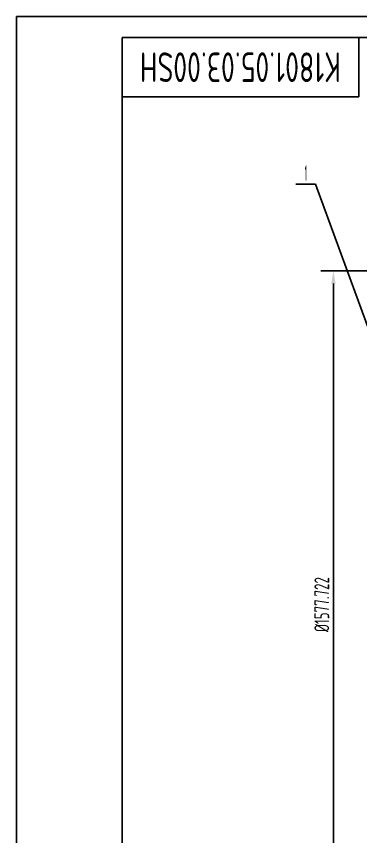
# Model space of a CAD drawing. Header units: millimetres. Extents: x 0 to 4200, y -116 to 2970.
# Drawn here: x 0 to 814, y 1031 to 2970 of the extents above; entities that cross this region are included whole.
import ezdxf
from ezdxf.enums import TextEntityAlignment as Align

# ---------------------------------------------------------------- set-up
doc = ezdxf.new("R2010")
doc.units = ezdxf.units.MM
doc.header["$LTSCALE"] = 100
doc.header["$MEASUREMENT"] = 0
doc.linetypes.add('F', pattern=[0.75, 0.5, -0.25])
for name, color, linetype in [('01', 7, 'Continuous'), ('02', 1, 'Continuous'), ('04', 2, 'F'), ('08', 1, 'Continuous'), ('11', 3, 'Continuous')]:
    doc.layers.add(name, color=color, linetype=linetype)
doc.styles.get("Standard").update_dxf_attribs({"font": 'isocp', "width": 0.707, "bigfont": 'intecad.shx'})
doc.dimstyles.new('INTE', dxfattribs={"dimscale": 10, "dimtxt": 3.5, "dimasz": 3, "dimexe": 3, "dimexo": 0, "dimgap": 1, "dimtad": 1, "dimdec": 3, "dimdsep": 46, "dimtxsty": 'Standard', "dimcen": 0, "dimclrd": 1, "dimclre": 1, "dimclrt": 3, "dimaunit": 1, "dimadec": 0, "dimazin": 0, "dimtfac": 1, "dimtdec": 3, "dimtmove": 0, "dimatfit": 0, "dimfxl": 1, "dimarcsym": 0})

# ---------------------------------------------------------------- blocks, each defined once
blk = doc.blocks.new('*D6')
at = {"layer": '08', "color": 1, "lineweight": -2}
for p, q in [((1430.9, 2368.6), (719.9, 2368.6)), ((749.9, 820.9), (749.9, 2338.6)), ((1430.9, 790.9), (719.9, 790.9))]:
    blk.add_line(p, q, dxfattribs=at)
at = {"layer": '08', "color": 1}
for points in [[(744.9, 2338.6), (754.9, 2338.6), (749.9, 2368.6)], [(744.9, 820.9), (754.9, 820.9), (749.9, 790.9)]]:
    blk.add_solid(points, dxfattribs=at)
at = {"layer": 'DEFPOINTS', "color": 0}
for p in [(749.9, 2368.6), (1430.9, 2368.6), (1430.9, 790.9)]:
    blk.add_point(p, dxfattribs=at)
at = {"layer": '08', "color": 3, "insert": (722.4, 1579.8), "char_height": 35, "attachment_point": 5, "rotation": 90}
blk.add_mtext('%%c1577.722', dxfattribs=at)
blk = doc.blocks.new('*U20', base_point=(251.96, 168.31))
at = {"layer": '01'}
for p, q in [((251.96, 168.31), (251.96, 182.31)), ((195.96, 168.31), (251.96, 168.31))]:
    blk.add_line(p, q, dxfattribs=at)
blk = doc.blocks.new('*U21')
at = {"layer": '04'}
blk.add_blockref('*U20', (0, 0), dxfattribs=at)
blk = doc.blocks.new('*U22')
at = {"layer": '01'}
for points in [[(415, 292), (25, 292)], [(25, 292), (25, 5)]]:
    blk.add_lwpolyline(points, dxfattribs=at)
at = {"layer": '02'}
for points in [[(420, 297), (0, 297)], [(0, 297), (0, 0)]]:
    blk.add_lwpolyline(points, dxfattribs=at)

msp = doc.modelspace()

# ---------------------------------------------------------------- linework, layer by layer
at = {"layer": '02'}
for p, q in [((707.8448, 2573.446), (661.3448, 2573.446)), ((1095.2792, 1511.6392), (707.8448, 2573.446))]:
    msp.add_line(p, q, dxfattribs=at)

# ---------------------------------------------------------------- block references
at = {"layer": '02', "xscale": 10, "yscale": 10, "zscale": 10}
msp.add_blockref('*U22', (0, 0), dxfattribs=at)
at = {"layer": '02', "xscale": 10, "yscale": 10}
msp.add_blockref('*U21', (810, 2780), dxfattribs=at)

# ---------------------------------------------------------------- texts
at = {"layer": '11', "width": 0.696129}
msp.add_text('K1801.05.03.00SH', height=70, rotation=180, dxfattribs=at).set_placement((767.6757, 2885), (292.3243, 2885), align=Align.FIT)
at = {"layer": '11', "width": 0.404}
msp.add_text('1', height=37.1231, dxfattribs=at).set_placement((681.9702, 2580.946), (687.2194, 2580.946), align=Align.FIT)

# ---------------------------------------------------------------- dimensions: what is measured, and where the dimension line sits
at = {"layer": '08'}
dim = msp.add_linear_dim(base=(749.9378, 2368.6395), p1=(1430.8609, 790.9176), p2=(1430.8609, 2368.6395), angle=90, text='%%c1577.722', dimstyle='INTE', dxfattribs=at)
dim.commit()
dim.dimension.update_dxf_attribs({"geometry": '*D6', "text_midpoint": (722.4343, 1579.7785)})

doc.saveas('drawing.dxf')
